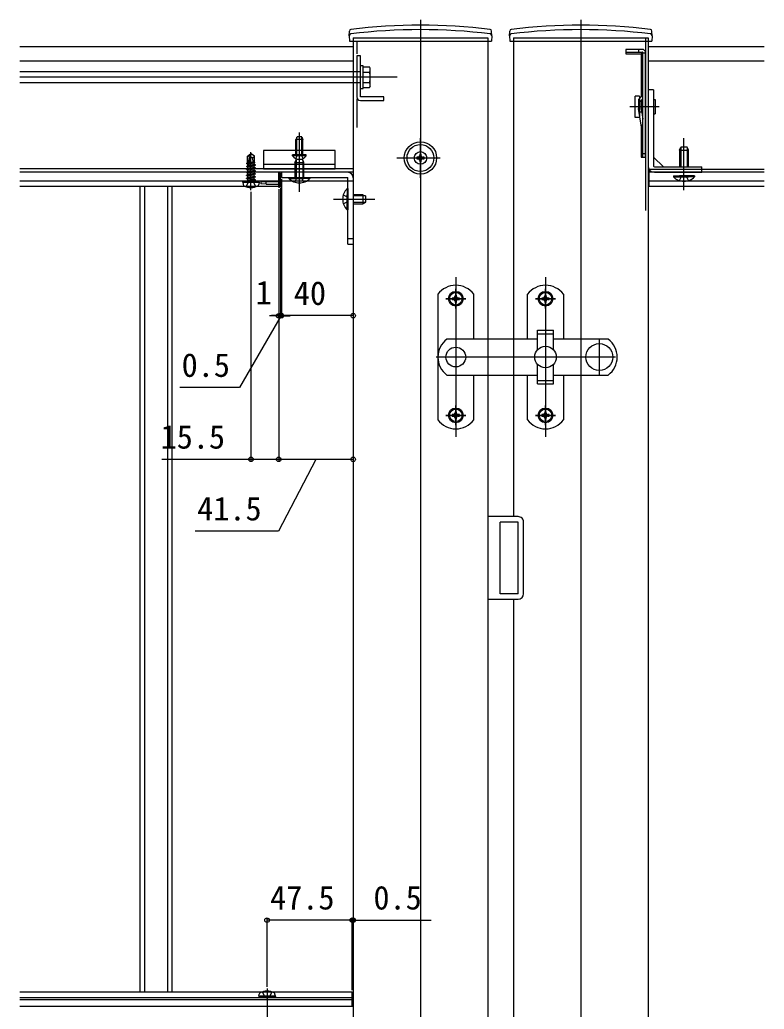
# Model space of a CAD drawing. Units: millimetres, scale not verified. Extents: x -1050 to 1050, y -1573 to 1566.
# Drawn here: x 146 to 561, y 580 to 1132 of the extents above; entities that cross this region are included whole.
import ezdxf
from ezdxf.enums import TextEntityAlignment as Align

# ---------------------------------------------------------------- set-up
doc = ezdxf.new("R2010")
doc.units = ezdxf.units.MM
doc.header["$LTSCALE"] = 5
for name, color, linetype in [('0-5_YKK_12', 2, 'Continuous'), ('0-6_YKK_13', 4, 'Continuous'), ('0-8_YKK_D', 6, 'Continuous')]:
    doc.layers.add(name, color=color, linetype=linetype)
doc.styles.add('ＭＳ ゴシック', font='')
doc.styles.get('ＭＳ ゴシック').set_extended_font_data('MS Gothic')

msp = doc.modelspace()

# ---------------------------------------------------------------- linework, layer by layer
at = {"layer": '0-5_YKK_12'}
for p, q in [((369.1, 1131.6), (369.1, 533.725)), ((458.5, 1131.6), (458.5, 244.618)), ((331.6, 1121.6), (331.6, 1119.6)), ((331.6, 1121.6), (406.6, 1121.6)), ((331.6, 1119.6), (331.6, 545.725)), ((333.6, 1119.6), (333.6, 1112.597)), ((406.6, 1121.6), (406.6, 1119.6)), ((406.6, 1119.6), (406.6, 545.725)), ((421, 1121.6), (496, 1121.6)), ((421, 1121.6), (421, 1119.6)), ((421, 1119.6), (421, 854.661)), ((494.6, 1121.6), (494.6, 1025.251)), ((496, 1121.6), (496, 1119.6)), ((331.6, 1116.6), (145.729, 1116.6)), ((560.729, 1116.6), (496, 1116.6)), ((331.6, 1108.6), (145.729, 1108.6)), ((560.729, 1108.6), (496, 1108.6)), ((333.6, 1087.597), (333.6, 1071.597)), ((331.6, 1048.603), (145.729, 1048.603)), ((560.729, 1048.1), (496, 1048.1)), ((331.6, 1046.6), (145.729, 1046.6)), ((560.729, 1046.6), (496, 1046.6)), ((331.6, 1041.6), (145.729, 1041.6)), ((290.1, 1038.6), (145.729, 1038.6)), ((212.6, 1038.6), (212.6, 589.725)), ((215.188, 1038.6), (215.188, 589.725)), ((228.012, 1038.6), (228.012, 589.725)), ((230.6, 589.725), (230.6, 1038.6)), ((560.729, 1041.6), (496, 1041.6)), ((560.729, 1038.6), (496.5, 1038.6)), ((421, 808.661), (421, 476.725)), ((145.729, 589.725), (331.1, 589.725)), ((145.729, 586.725), (331.1, 586.725)), ((145.729, 585.525), (331.1, 585.525)), ((331.1, 581.725), (331.1, 589.725)), ((145.729, 581.725), (331.6, 581.725))]:
    msp.add_line(p, q, dxfattribs=at)
for points in [[(496, 1119.6), (496, 578.725), (496, 476.725)], [(496.5, 1038.6), (496.5, 1041.6), (496.5, 1048.1)]]:
    msp.add_lwpolyline(points, dxfattribs=at)
at = {"layer": '0-6_YKK_13'}
for p, q in [((329.4, 1122.6), (329.446, 1125.267)), ((408.8, 1122.6), (408.753, 1125.267)), ((418.8, 1122.6), (418.847, 1125.267)), ((498.2, 1122.6), (498.153, 1125.267)), ((329.4, 1122.6), (329.452, 1119.6)), ((329.452, 1119.6), (408.748, 1119.6)), ((408.8, 1122.6), (408.748, 1119.6)), ((418.8, 1122.6), (418.852, 1119.6)), ((418.852, 1119.6), (498.148, 1119.6)), ((498.2, 1122.6), (498.148, 1119.6)), ((483.6, 1115.097), (483.6, 1112.597)), ((492.8, 1115.097), (483.6, 1115.097)), ((490.6, 1115.097), (490.6, 1113.597)), ((483.6, 1113.597), (492.8, 1113.597)), ((483.6, 1112.597), (492.1, 1112.597)), ((492.1, 1112.597), (493.012, 1113.509)), ((492.1, 1112.597), (492.1, 1088.597)), ((493.1, 1055.097), (493.1, 1113.297)), ((493.1, 1113.097), (494.6, 1113.097)), ((494.6, 1055.097), (494.6, 1113.297)), ((337.1, 1105.371), (340.653, 1105.371)), ((337.1, 1093.824), (337.1, 1105.371)), ((341.1, 1104.597), (340.653, 1105.371)), ((341.1, 1094.597), (341.1, 1104.597)), ((335.6, 1102.597), (145.729, 1102.597)), ((356.1, 1099.597), (145.729, 1099.597)), ((337.1, 1102.484), (340.653, 1102.484)), ((145.729, 1096.597), (335.6, 1096.597)), ((337.1, 1096.71), (340.653, 1096.71)), ((337.1, 1093.824), (340.653, 1093.824)), ((341.1, 1094.597), (340.653, 1093.824)), ((499, 1092.597), (496, 1092.597)), ((496, 1092.597), (496, 1050.097)), ((499, 1092.597), (499, 1050.097)), ((335.6, 1086.597), (348.6, 1086.597)), ((348.6, 1086.597), (348.6, 1088.597)), ((488.7, 1077.097), (488.7, 1089.097)), ((491.2, 1089.097), (488.7, 1089.097)), ((490.6, 1087.097), (493.1, 1089.597)), ((490.6, 1087.097), (490.6, 1082.097)), ((491.2, 1089.097), (491.2, 1077.097)), ((492.1, 1086.476), (493.1, 1087.476)), ((502.218, 1083.097), (485.817, 1083.097)), ((493.1, 1067.097), (490.6, 1082.097)), ((493.1, 1086.097), (491.2, 1086.097)), ((491.2, 1077.097), (488.7, 1077.097)), ((493.1, 1080.097), (491.2, 1080.097)), ((499, 1079.097), (500, 1079.097)), ((492.1, 1073.097), (492.1, 1055.097)), ((300.3, 1066.303), (299.6, 1064.903)), ((299.6, 1056.303), (299.6, 1064.903)), ((300.254, 1056.303), (300.254, 1066.211)), ((302.9, 1066.303), (300.3, 1066.303)), ((301.6, 1051.303), (301.6, 1068.803)), ((302.9, 1066.303), (303.6, 1064.903)), ((302.946, 1056.303), (302.946, 1066.211)), ((369.1, 1043.597), (369.1, 1065.597)), ((516, 1036.597), (516, 1065.597)), ((513.5, 1058.897), (514.3, 1060.597)), ((513.5, 1058.897), (513.5, 1049.597)), ((513.5, 1058.897), (518.5, 1058.897)), ((514.154, 1060.288), (514.154, 1049.597)), ((517.846, 1060.288), (517.846, 1049.597)), ((518.5, 1049.597), (518.5, 1058.897)), ((272.599, 1055.671), (274.423, 1056.902)), ((272.599, 1051.818), (272.599, 1055.671)), ((272.599, 1055.671), (272.952, 1055.483)), ((273.019, 1050.299), (274.423, 1056.476)), ((273.529, 1050.42), (274.6, 1055.129)), ((274.776, 1056.902), (274.423, 1056.902)), ((274.423, 1056.476), (274.423, 1056.902)), ((274.6, 1036.656), (274.6, 1057.729)), ((274.6, 1055.129), (274.6, 1056.902)), ((274.6, 1055.129), (274.776, 1056.902)), ((276.601, 1055.671), (274.776, 1056.902)), ((275.424, 1054.665), (276.601, 1055.671)), ((276.601, 1052.228), (276.601, 1055.671)), ((305.35, 1056.303), (297.85, 1056.303)), ((299.1, 1052), (299.9, 1053.7)), ((299.754, 1053.39), (299.754, 1043.7)), ((303.3, 1053.7), (299.9, 1053.7)), ((301.6, 1035.7), (301.6, 1058.7)), ((304.1, 1052), (303.3, 1053.7)), ((303.446, 1053.39), (303.446, 1043.7)), ((305.35, 1055.794), (305.35, 1056.303)), ((355.896, 1054.597), (380.1, 1054.597)), ((367.84, 1055.017), (367, 1055.017)), ((370.36, 1054.177), (371.2, 1054.177)), ((492.1, 1055.097), (494.6, 1055.097)), ((493.1, 1057.097), (494.6, 1057.097)), ((499, 1055.097), (504.5, 1049.597)), ((272.128, 1049.898), (277.072, 1050.722)), ((277.072, 1050.604), (272.128, 1049.78)), ((272.128, 1049.78), (272.128, 1049.898)), ((272.128, 1049.78), (272.776, 1049.407)), ((272.128, 1048.25), (277.072, 1049.074)), ((277.072, 1048.957), (272.128, 1048.133)), ((272.128, 1048.133), (272.128, 1048.25)), ((272.128, 1048.133), (272.776, 1047.759)), ((272.246, 1051.614), (272.952, 1051.751)), ((272.246, 1051.36), (272.246, 1051.614)), ((272.246, 1051.36), (272.952, 1051.477)), ((272.246, 1051.36), (272.776, 1051.055)), ((272.599, 1052.311), (272.952, 1052.311)), ((272.776, 1051.055), (272.956, 1051.095)), ((272.776, 1050.272), (272.776, 1051.055)), ((272.776, 1049.407), (276.424, 1050.231)), ((272.776, 1048.624), (272.776, 1049.407)), ((272.776, 1047.759), (276.424, 1048.583)), ((273.535, 1050.443), (276.424, 1051.096)), ((273.722, 1051.268), (276.424, 1051.879)), ((273.801, 1051.617), (276.836, 1052.116)), ((273.873, 1051.93), (275.834, 1052.311)), ((273.959, 1052.311), (276.601, 1052.311)), ((276.836, 1052.116), (276.424, 1051.879)), ((276.424, 1051.096), (276.424, 1051.879)), ((277.072, 1050.722), (276.424, 1051.096)), ((277.072, 1050.604), (276.424, 1050.231)), ((276.424, 1049.448), (276.424, 1050.231)), ((277.072, 1049.074), (276.424, 1049.448)), ((277.072, 1048.957), (276.424, 1048.583)), ((276.424, 1047.8), (276.424, 1048.583)), ((276.601, 1052.228), (276.836, 1052.116)), ((277.072, 1050.604), (277.072, 1050.722)), ((277.072, 1048.957), (277.072, 1049.074)), ((281.6, 1051.103), (321.6, 1051.103)), ((299.1, 1052), (299.1, 1043.7)), ((299.1, 1052), (304.1, 1052)), ((304.1, 1043.7), (304.1, 1052)), ((499.5, 1049.597), (526, 1049.597)), ((526, 1046.597), (526, 1049.597)), ((272.128, 1046.602), (277.072, 1047.426)), ((277.072, 1047.309), (272.128, 1046.485)), ((272.128, 1046.485), (272.128, 1046.602)), ((272.128, 1046.485), (272.776, 1046.111)), ((272.128, 1044.955), (277.072, 1045.779)), ((277.072, 1045.661), (272.128, 1044.837)), ((272.128, 1044.837), (272.128, 1044.955)), ((272.128, 1044.837), (272.776, 1044.463)), ((272.128, 1043.307), (277.072, 1044.131)), ((277.072, 1044.013), (272.128, 1043.189)), ((272.128, 1043.307), (272.776, 1043.68)), ((272.128, 1043.189), (272.128, 1043.307)), ((272.128, 1043.189), (272.776, 1042.815)), ((272.776, 1046.976), (272.776, 1047.759)), ((272.776, 1046.111), (276.424, 1046.935)), ((272.776, 1045.328), (272.776, 1046.111)), ((272.776, 1044.463), (276.424, 1045.287)), ((272.776, 1043.68), (276.424, 1044.504)), ((272.776, 1043.68), (272.776, 1044.463)), ((272.776, 1042.815), (276.424, 1043.639)), ((272.776, 1041.835), (272.776, 1042.815)), ((276.424, 1042.857), (272.834, 1041.777)), ((272.834, 1041.777), (277.072, 1042.483)), ((277.072, 1042.365), (272.834, 1041.659)), ((277.072, 1047.426), (276.424, 1047.8)), ((277.072, 1047.309), (276.424, 1046.935)), ((276.424, 1046.152), (276.424, 1046.935)), ((277.072, 1045.779), (276.424, 1046.152)), ((277.072, 1045.661), (276.424, 1045.287)), ((276.424, 1044.504), (276.424, 1045.287)), ((277.072, 1044.131), (276.424, 1044.504)), ((277.072, 1044.013), (276.424, 1043.639)), ((276.424, 1042.857), (276.424, 1043.639)), ((277.072, 1042.483), (276.424, 1042.857)), ((277.072, 1042.365), (276.424, 1041.991)), ((277.072, 1047.309), (277.072, 1047.426)), ((277.072, 1045.661), (277.072, 1045.779)), ((277.072, 1044.013), (277.072, 1044.131)), ((277.072, 1042.365), (277.072, 1042.483)), ((277.072, 1042.365), (277.072, 1042.483)), ((290.1, 1041.5), (290.1, 1046.5)), ((290.63, 1046.468), (290.1, 1046.5)), ((290.63, 1046.468), (290.63, 1041.6)), ((291.1, 1041.6), (291.1, 1045.968)), ((291.6, 1046.6), (291.6, 1043.7)), ((328.6, 1046.6), (291.6, 1046.6)), ((291.6, 1043.7), (328.7, 1043.7)), ((295.7, 1043.7), (307.5, 1043.7)), ((295.7, 1043.7), (295.7, 1043.191)), ((295.7, 1043.191), (304.1, 1043.191)), ((299.1, 1041.089), (300.374, 1043.7)), ((307.5, 1043.191), (299.1, 1043.191)), ((304.1, 1041.089), (302.826, 1043.7)), ((307.5, 1043.7), (307.5, 1043.191)), ((328.7, 1043.6), (328.7, 1043.7)), ((328.7, 1006.6), (328.7, 1043.6)), ((331.6, 1043.6), (331.6, 1006.6)), ((499.5, 1046.597), (526, 1046.597)), ((510.1, 1044.597), (518.5, 1044.597)), ((510.1, 1044.597), (510.1, 1044.088)), ((510.1, 1044.088), (518.5, 1044.088)), ((521.9, 1044.597), (513.5, 1044.597)), ((513.5, 1041.986), (514.774, 1044.597)), ((521.9, 1044.088), (513.5, 1044.088)), ((518.5, 1041.986), (517.226, 1044.597)), ((521.9, 1044.597), (521.9, 1044.088)), ((269.996, 1041.011), (270.099, 1041.6)), ((269.996, 1041.011), (270.198, 1039.864)), ((269.996, 1041.011), (279.204, 1041.011)), ((270.099, 1041.6), (279.101, 1041.6)), ((272.834, 1041.659), (276.424, 1041.991)), ((272.834, 1041.659), (272.834, 1041.777)), ((276.424, 1041.835), (276.424, 1041.991)), ((279.204, 1041.011), (279.002, 1039.864)), ((279.204, 1041.011), (279.101, 1041.6)), ((280.1, 1041.3), (283.1, 1041.5)), ((280.1, 1041.3), (280.1, 1040.2)), ((283.1, 1040), (280.1, 1040.2)), ((283.1, 1041.6), (282.1, 1041.433)), ((283.1, 1041.6), (290.1, 1041.6)), ((283.1, 1041.5), (290.1, 1041.5)), ((283.1, 1040), (283.1, 1041.5)), ((283.1, 1040), (290.1, 1040)), ((290.1, 1038.2), (290.1, 1041.6)), ((290.63, 1040), (290.1, 1040)), ((290.63, 1038.232), (290.1, 1038.2)), ((290.63, 1041.6), (290.63, 1038.232)), ((291.1, 1040), (290.63, 1040)), ((291.1, 1038.732), (291.1, 1041.6)), ((328.191, 1037.497), (328.191, 1029.097)), ((328.7, 1037.497), (328.191, 1037.497)), ((328.7, 1037.497), (328.7, 1025.697)), ((320.7, 1031.597), (343.7, 1031.597)), ((326.089, 1034.097), (328.7, 1032.823)), ((328.191, 1025.697), (328.191, 1034.097)), ((337, 1034.097), (331.6, 1034.097)), ((338.39, 1033.443), (331.6, 1033.443)), ((337, 1034.097), (337, 1029.097)), ((337, 1034.097), (338.7, 1033.297)), ((338.7, 1029.897), (338.7, 1033.297)), ((326.089, 1029.097), (328.7, 1030.371)), ((338.39, 1029.751), (331.6, 1029.751)), ((331.6, 1029.097), (337, 1029.097)), ((337, 1029.097), (338.7, 1029.897)), ((328.7, 1025.697), (328.191, 1025.697)), ((331.6, 1009.6), (328.7, 1009.6)), ((328.7, 1006.6), (331.6, 1006.6)), ((388.8, 988.103), (388.8, 899.103)), ((438.8, 988.103), (438.8, 899.103)), ((378.8, 978.603), (378.8, 908.603)), ((387.57, 976.513), (386.75, 976.513)), ((388.8, 970.603), (388.8, 981.603)), ((398.8, 953.603), (398.8, 978.603)), ((428.8, 953.603), (428.8, 978.603)), ((437.57, 976.513), (436.75, 976.513)), ((438.8, 970.603), (438.8, 981.603)), ((448.8, 978.603), (448.8, 953.603)), ((394.4, 976.103), (383.2, 976.103)), ((383.3, 976.103), (394.3, 976.103)), ((390.03, 975.693), (390.85, 975.693)), ((444.4, 976.103), (433.2, 976.103)), ((433.3, 976.103), (444.3, 976.103)), ((440.03, 975.693), (440.85, 975.693)), ((434.3, 958.603), (443.3, 958.603)), ((434.3, 947.571), (434.3, 958.603)), ((434.3, 956.603), (443.3, 956.603)), ((443.3, 947.571), (443.3, 958.603)), ((434.3, 953.603), (383.8, 953.603)), ((473.8, 953.603), (443.3, 953.603)), ((468.8, 953.603), (468.8, 933.603)), ((477.8, 943.603), (377.8, 943.603)), ((434.3, 928.603), (434.3, 939.634)), ((383.8, 933.603), (434.3, 933.603)), ((398.8, 908.603), (398.8, 933.603)), ((428.8, 908.603), (428.8, 933.603)), ((443.3, 933.603), (473.8, 933.603)), ((448.8, 933.603), (448.8, 908.603)), ((434.3, 930.603), (443.3, 930.603)), ((388.8, 905.603), (388.8, 916.603)), ((438.8, 905.603), (438.8, 916.603)), ((394.4, 911.103), (383.2, 911.103)), ((383.3, 911.103), (394.3, 911.103)), ((387.57, 911.513), (386.75, 911.513)), ((390.03, 910.693), (390.85, 910.693)), ((444.4, 911.103), (433.2, 911.103)), ((433.3, 911.103), (444.3, 911.103)), ((437.57, 911.513), (436.75, 911.513)), ((440.03, 910.693), (440.85, 910.693)), ((423.6, 851.661), (413.6, 851.661)), ((413.6, 811.661), (413.6, 851.661)), ((423.6, 811.661), (423.6, 851.661)), ((426.6, 811.661), (426.6, 851.661)), ((423.6, 811.661), (413.6, 811.661)), ((406.6, 808.661), (423.6, 808.661)), ((283.6, 591.669), (283.6, 570.596)), ((278.996, 587.314), (279.198, 588.461)), ((288.204, 587.314), (278.996, 587.314)), ((278.996, 587.314), (279.099, 586.725)), ((288.101, 586.725), (279.099, 586.725)), ((288.204, 587.314), (288.002, 588.461)), ((288.204, 587.314), (288.101, 586.725))]:
    msp.add_line(p, q, dxfattribs=at)
for points in [[(335.6, 1111.597), (333.6, 1111.597), (333.6, 1088.597)], [(348.6, 1088.597), (335.6, 1088.597), (335.6, 1111.597)], [(335.6, 1093.347), (337.1, 1093.347), (337.1, 1105.847), (335.6, 1105.847)], [(492.1, 1086.476), (492.1, 1082.221), (493.1, 1076.221)], [(499, 1087.097), (500, 1087.097), (500, 1079.097)], [(303.6, 1056.303), (303.6, 1064.903), (299.6, 1064.903)], [(518.5, 1058.897), (517.7, 1060.597), (514.3, 1060.597)], [(272.952, 1050.485), (272.952, 1055.483), (274.423, 1056.476)], [(274.6, 1055.255), (275.424, 1054.665), (275.659, 1052.311)], [(305.35, 1055.794), (297.85, 1055.794), (297.85, 1056.303)], [(299.55, 1054.294), (300.455, 1056.149), (301.6, 1056.758)], [(303.65, 1054.294), (302.745, 1056.149), (301.6, 1056.758)], [(367, 1055.017), (367, 1054.177), (367.84, 1054.177)], [(369.52, 1055.857), (369.52, 1056.697), (368.68, 1056.697), (368.68, 1055.857)], [(371.2, 1054.177), (371.2, 1055.017), (370.36, 1055.017)], [(272.128, 1049.898), (272.776, 1050.272), (273.001, 1050.323)], [(272.128, 1048.25), (272.776, 1048.624), (276.424, 1049.448)], [(272.246, 1051.614), (272.776, 1051.92), (272.952, 1051.96)], [(368.68, 1053.337), (368.68, 1052.497), (369.52, 1052.497), (369.52, 1053.337)], [(272.128, 1046.602), (272.776, 1046.976), (276.424, 1047.8)], [(272.128, 1044.955), (272.776, 1045.328), (276.424, 1046.152)], [(271.893, 1038.564), (273.252, 1041.291), (274.6, 1042.007)], [(277.307, 1038.564), (275.948, 1041.291), (274.6, 1042.007)], [(386.75, 976.513), (386.75, 975.693), (387.57, 975.693)], [(389.21, 977.333), (389.21, 978.153), (388.39, 978.153), (388.39, 977.333)], [(390.85, 975.693), (390.85, 976.513), (390.03, 976.513)], [(436.75, 976.513), (436.75, 975.693), (437.57, 975.693)], [(439.21, 977.333), (439.21, 978.153), (438.39, 978.153), (438.39, 977.333)], [(440.85, 975.693), (440.85, 976.513), (440.03, 976.513)], [(388.39, 974.873), (388.39, 974.053), (389.21, 974.053), (389.21, 974.873)], [(438.39, 974.873), (438.39, 974.053), (439.21, 974.053), (439.21, 974.873)], [(434.3, 928.603), (443.3, 928.603), (443.3, 939.634)], [(386.75, 911.513), (386.75, 910.693), (387.57, 910.693)], [(389.21, 912.333), (389.21, 913.153), (388.39, 913.153), (388.39, 912.333)], [(390.85, 910.693), (390.85, 911.513), (390.03, 911.513)], [(436.75, 911.513), (436.75, 910.693), (437.57, 910.693)], [(439.21, 912.333), (439.21, 913.153), (438.39, 913.153), (438.39, 912.333)], [(440.85, 910.693), (440.85, 911.513), (440.03, 911.513)], [(388.39, 909.873), (388.39, 909.053), (389.21, 909.053), (389.21, 909.873)], [(438.39, 909.873), (438.39, 909.053), (439.21, 909.053), (439.21, 909.873)], [(423.6, 854.661), (406.6, 854.661), (406.6, 808.661)], [(280.893, 589.762), (282.252, 587.035), (283.6, 586.318)], [(286.307, 589.762), (284.948, 587.035), (283.6, 586.318)]]:
    msp.add_lwpolyline(points, dxfattribs=at)
msp.add_lwpolyline([(321.6, 1058.803), (281.6, 1058.803), (281.6, 1048.603), (321.6, 1048.603)], close=True, dxfattribs=at)
for centre, radius in [((369.1, 1054.597), 9), ((369.1, 1054.597), 7.5), ((369.1, 1054.597), 3.5), ((388.8, 976.103), 4.1), ((388.8, 976.103), 3.5), ((438.8, 976.103), 4.1), ((438.8, 976.103), 3.5), ((388.8, 943.603), 5.5), ((438.8, 943.603), 6), ((468.8, 943.603), 7.5), ((388.8, 911.103), 4.1), ((388.8, 911.103), 3.5), ((438.8, 911.103), 4.1), ((438.8, 911.103), 3.5)]:
    msp.add_circle(centre, radius, dxfattribs=at)
for centre, radius, start, end in [((330.446, 1125.249), 1, 96.9597, 179), ((369.1, 808.6), 317.528, 82.97773, 97.02227), ((369.1, 808.6), 320, 83.0403, 96.9597), ((407.754, 1125.249), 1, 1, 83.0403), ((419.846, 1125.249), 1, 96.9597, 179), ((458.5, 808.6), 317.528, 82.97773, 97.02227), ((458.5, 808.6), 320, 83.0403, 96.9597), ((497.154, 1125.249), 1, 1, 83.0403), ((330.403, 1122.753), 1, 97.02227, 179), ((407.797, 1122.753), 1, 1, 82.97773), ((419.803, 1122.753), 1, 97.02227, 179), ((497.197, 1122.753), 1, 1, 82.97773), ((492.8, 1113.297), 1.8, 0, 90), ((492.8, 1113.297), 0.3, 0, 90), ((338.544, 1103.927), 2.556, 325.61575, 34.38425), ((331.547, 1099.597), 9.553, 342.41205, 17.58795), ((338.544, 1095.267), 2.556, 325.61575, 34.38425), ((335.6, 1088.597), 2, 180, 270), ((301.6, 1058.33), 4.527, 214.06671, 325.93329), ((367.84, 1055.857), 0.84, 270, 0), ((367.84, 1053.337), 0.84, 0, 90), ((370.36, 1055.857), 0.84, 180, 270), ((370.36, 1053.337), 0.84, 90, 180), ((273.244, 1050.485), 0.292, 180, 347.19096), ((499.5, 1050.097), 3.5, 180, 270), ((499.5, 1050.097), 0.5, 180, 270), ((290.6, 1045.968), 0.5, 0, 86.5), ((301.6, 1048.932), 8.232, 224.2189, 315.7811), ((328.6, 1043.6), 3, 0, 90), ((516, 1049.83), 8.232, 224.2189, 315.7811), ((271.241, 1040.048), 1.059, 190, 239.36409), ((274.6, 1045.72), 7.651, 239.36409, 300.63591), ((272.54, 1041.835), 0.235, 270, 0), ((276.66, 1041.835), 0.235, 180, 270), ((277.959, 1040.048), 1.059, 300.63591, 350), ((290.6, 1038.732), 0.5, 273.5, 0), ((333.932, 1031.597), 8.232, 134.2189, 225.7811), ((388.8, 971.103), 12.5, 36.8699, 143.1301), ((438.8, 971.103), 12.5, 36.8699, 143.1301), ((387.57, 977.333), 0.82, 270, 0), ((390.03, 977.333), 0.82, 180, 270), ((437.57, 977.333), 0.82, 270, 0), ((440.03, 977.333), 0.82, 180, 270), ((387.57, 974.873), 0.82, 0, 90), ((390.03, 974.873), 0.82, 90, 180), ((437.57, 974.873), 0.82, 0, 90), ((440.03, 974.873), 0.82, 90, 180), ((391.3, 943.603), 12.5, 126.8699, 233.1301), ((466.3, 943.603), 12.5, 306.8699, 53.1301), ((387.57, 912.333), 0.82, 270, 0), ((387.57, 909.873), 0.82, 0, 90), ((390.03, 912.333), 0.82, 180, 270), ((390.03, 909.873), 0.82, 90, 180), ((437.57, 912.333), 0.82, 270, 0), ((437.57, 909.873), 0.82, 0, 90), ((440.03, 912.333), 0.82, 180, 270), ((440.03, 909.873), 0.82, 90, 180), ((388.8, 916.103), 12.5, 216.8699, 323.1301), ((438.8, 916.103), 12.5, 216.8699, 323.1301), ((423.6, 851.661), 3, 0, 90.00029), ((423.6, 811.661), 3, 270, 359.99971), ((283.6, 582.606), 7.651, 59.36409, 120.63591), ((280.241, 588.277), 1.059, 120.63591, 170), ((286.959, 588.277), 1.059, 10, 59.36409)]:
    msp.add_arc(centre, radius, start, end, dxfattribs=at)
at = {"layer": '0-8_YKK_D'}
for p, q in [((291.6, 1042.7), (291.6, 965.7)), ((291.6, 1042.697), (291.6, 965.7)), ((290.1, 1037.2), (290.1, 965.6)), ((290.1, 1037.2), (290.1, 885.6)), ((290.1, 1037.2), (290.1, 885.6)), ((291.1, 1037.732), (291.1, 965.7)), ((291.1, 1037.732), (291.1, 965.6)), ((274.6, 1035.656), (274.6, 885.6)), ((331.6, 1005.6), (331.6, 965.7)), ((331.6, 1004.597), (331.6, 885.6)), ((290.1, 966.6), (285, 966.6)), ((291.1, 966.7), (286, 966.7)), ((291.1, 966.6), (290.1, 966.6)), ((291.6, 966.7), (291.1, 966.7)), ((291.6, 966.7), (291.1, 966.7)), ((291.1, 966.6), (296.2, 966.6)), ((331.6, 966.7), (291.6, 966.7)), ((291.6, 966.7), (296.7, 966.7)), ((331.6, 886.6), (290.1, 886.6)), ((283.6, 592.669), (283.6, 630.725)), ((331.1, 629.725), (283.6, 629.725)), ((331.1, 629.725), (326, 629.725)), ((331.1, 590.725), (331.1, 630.725)), ((331.1, 590.725), (331.1, 630.725)), ((331.1, 629.725), (331.6, 629.725)), ((331.6, 619.602), (331.6, 630.725)), ((331.6, 629.725), (375.05, 629.725))]:
    msp.add_line(p, q, dxfattribs=at)
for points in [[(291.35, 966.7), (268.144, 926.6), (234.894, 926.6)], [(290.1, 886.6), (274.6, 886.6), (225, 886.6)], [(310.85, 886.6), (289.883, 846.6), (243.542, 846.6)]]:
    msp.add_lwpolyline(points, dxfattribs=at)
for centre in [(290.1, 966.6), (291.1, 966.7), (291.1, 966.6), (291.6, 966.7), (291.6, 966.7), (331.6, 966.7), (274.6, 886.6), (290.1, 886.6), (290.1, 886.6), (331.6, 886.6), (283.6, 629.725), (331.1, 629.725), (331.1, 629.725), (331.6, 629.725)]:
    msp.add_circle(centre, 1.275, dxfattribs=at)

# ---------------------------------------------------------------- texts
at = {"layer": '0-8_YKK_D', "style": 'ＭＳ ゴシック'}
for s, p in [('1', (277.218, 968.993)), ('40', (298.509, 968.7)), ('0.5', (235.973, 928.6)), ('15.5', (224.239, 888.6)), ('41.5', (244.622, 848.6)), ('47.5', (285.259, 631.725)), ('0.5', (342.879, 631.725))]:
    msp.add_text(s, height=13.2, dxfattribs=at).set_placement(p, align=Align.BOTTOM_LEFT)

doc.saveas('drawing.dxf')
